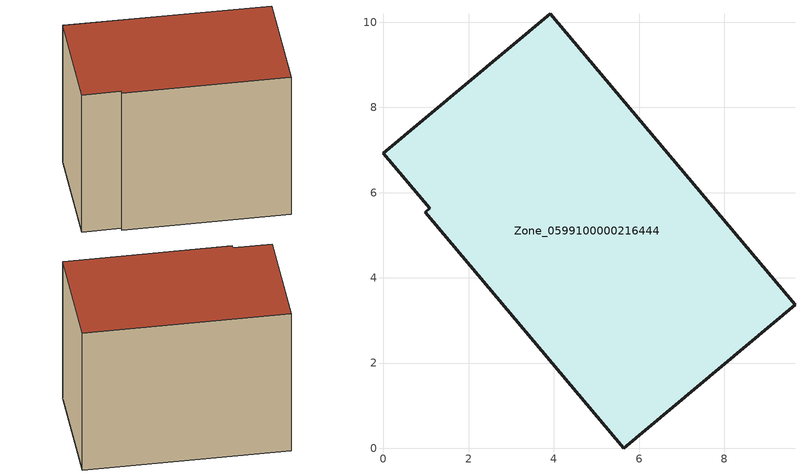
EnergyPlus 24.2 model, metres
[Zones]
Zone_0599100000216444
 floor ground (C_G): 9.66,3.37 5.64,0 0.98,5.54 1.08,5.63 0,6.92 3.92,10.2 z0
 wall outside (C_F): 5.64,0 9.66,3.37 3.92,10.2 0,6.92 1.08,5.63 0.98,5.54 5.64,0 z0:7.11
 roof outside (C_R): 0.98,5.54 5.64,0 9.66,3.37 3.92,10.2 0,6.92 1.08,5.63 z7.11
[BUILDING]
Pand.0599100000216444: North Axis=0; Terrain=City; Loads Convergence Tolerance Value=0.04; Temperature Convergence Tolerance Value=0.4; Solar Distribution=FullExterior; Maximum Number of Warmup Days=25; Minimum Number of Warmup Days=1
[Site:Location]
Rotterdam.The.Hague.AP_ZH_NLD Design_Conditions: Latitude=51.96; Longitude=4.45; Time Zone=1; Elevation=-4.5
[SITE:GROUNDTEMPERATURE:BUILDINGSURFACE]
18, 18, 18, 18, 18, 18, 18, 18, 18, 18, 18, 18
[MATERIAL] Thermal Absorptance=0.9; Solar Absorptance=0.7; Visible Absorptance=0.7
Name | Roughness | Thickness | Conductivity | Density | Specific Heat
G.TC.1946 | MediumSmooth | 0.15 | 1 | 540 | 1210
F.TC.1946 | Rough | 0.3 | 0.857143 | 1920 | 840
R.TC.1946 | MediumRough | 0.2 | 0.909091 | 1500 | 1000
[CONSTRUCTION]
C_G: G.TC.1946
C_F: F.TC.1946
C_R: R.TC.1946
[ZONE]
Zone_0599100000216444: Type=1; Multiplier=1; Ceiling Height=Autocalculate; Volume=Autocalculate; Floor Area=autocalculate; Part of Total Floor Area=Yes
[ZONEINFILTRATION:DESIGNFLOWRATE]
Infil_Zone_0599100000216444: Zone or ZoneList or Space or SpaceList=Zone_0599100000216444; Schedule=AlwaysOn; Design Flow Rate Calculation Method=Flow/Area; Flow Rate per Floor Area=0.003; Constant Term Coefficient=1; Temperature Term Coefficient=0; Velocity Term Coefficient=0; Velocity Squared Term Coefficient=0
[HVACTEMPLATE:ZONE:IDEALLOADSAIRSYSTEM]
Zone_0599100000216444: Maximum Heating Supply Air Temperature=50; Minimum Cooling Supply Air Temperature=13; Maximum Heating Supply Air Humidity Ratio=0.0156; Minimum Cooling Supply Air Humidity Ratio=0.0077; Heating Limit=NoLimit; Cooling Limit=NoLimit; Dehumidification Control Type=ConstantSensibleHeatRatio; Cooling Sensible Heat Ratio=0.7; Dehumidification Setpoint=60; Humidification Control Type=None; Humidification Setpoint=30; Outdoor Air Method=None; Outdoor Air Flow Rate per Person=0.00944; Outdoor Air Flow Rate per Zone Floor Area=0; Outdoor Air Flow Rate per Zone=0; Demand Controlled Ventilation Type=None; Outdoor Air Economizer Type=NoEconomizer; Heat Recovery Type=None; Sensible Heat Recovery Effectiveness=0.7; Latent Heat Recovery Effectiveness=0.65
[ZONECONTROL:THERMOSTAT]
ThermostatControl_Zone_0599100000216444: Zone or ZoneList=Zone_0599100000216444; Control Type Schedule=DualSetpointControlType; Control 1=Thermostat_Zone_0599100000216444; Temperature Difference Between Cutout And Setpoint=0
[THERMOSTATSETPOINT:DUALSETPOINT]
Thermostat_Zone_0599100000216444: Heating Setpoint Temperature Schedule=HeatingSetpoint_Zone_0599100000216444; Cooling Setpoint Temperature Schedule=CoolingSetpoint_Zone_0599100000216444
[SCHEDULE:COMPACT]
HeatingSetpoint_Zone_0599100000216444: Through: 12/31, For: AllDays, Until: 24:00, 21
CoolingSetpoint_Zone_0599100000216444: Through: 12/31, For: AllDays, Until: 24:00, 24
DualSetpointControlType: Through: 12/31, For: AllDays, Until: 24:00, 4
AlwaysOn: Through: 12/31, For: AllDays, Until: 24:00, 1
